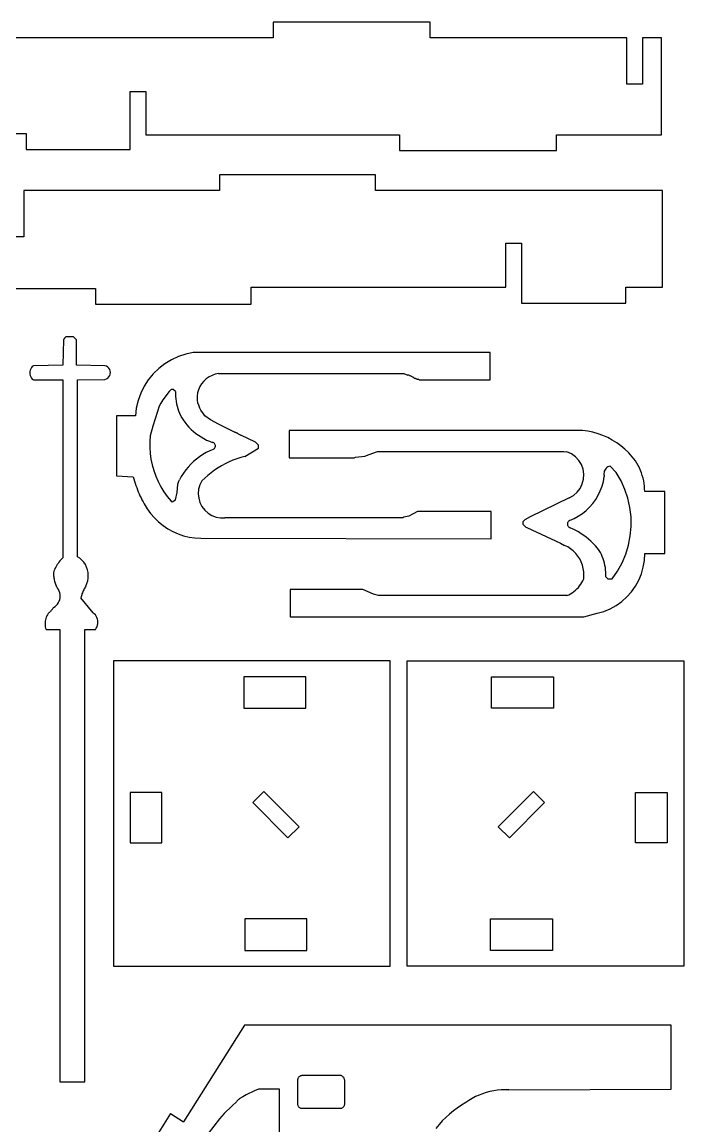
# Model space of a CAD drawing. Extents: x -3998 to 3998, y -3549 to 3549.
# Drawn here: x 122 to 751, y 2406 to 3455 of the extents above; entities that cross this region are included whole.
import ezdxf

# ---------------------------------------------------------------- set-up
doc = ezdxf.new("R2010")
doc.units = 0
doc.header["$MEASUREMENT"] = 0
doc.layers.get('0').update_dxf_attribs({"linetype": 'CONTINUOUS'})

msp = doc.modelspace()

# ---------------------------------------------------------------- linework, layer by layer
for p, q in [((360.9, 3454.7), (360.9, 3439.7)), ((509.9, 3454.7), (360.9, 3454.7)), ((509.9, 3439.7), (509.9, 3454.7)), ((360.9, 3439.7), (89.9, 3439.7)), ((696.9, 3439.7), (509.9, 3439.7)), ((696.9, 3395.7), (696.9, 3439.7)), ((711.9, 3439.7), (711.9, 3395.7)), ((729.9, 3439.7), (711.9, 3439.7)), ((729.9, 3347.7), (729.9, 3439.7)), ((224.9, 3388.7), (239.9, 3388.7)), ((224.9, 3333.7), (224.9, 3388.7)), ((239.9, 3388.7), (239.9, 3347.7)), ((711.9, 3395.7), (696.9, 3395.7)), ((89.9, 3348.7), (125.9, 3348.7)), ((125.9, 3348.7), (125.9, 3333.7)), ((239.9, 3347.7), (480.9, 3347.7)), ((480.9, 3347.7), (480.9, 3332.7)), ((629.9, 3347.7), (729.9, 3347.7)), ((629.9, 3332.7), (629.9, 3347.7)), ((125.9, 3333.7), (224.9, 3333.7)), ((480.9, 3332.7), (629.9, 3332.7)), ((457.9, 3309.7), (309.9, 3309.7)), ((309.9, 3309.7), (309.9, 3294.7)), ((457.9, 3294.7), (457.9, 3309.7)), ((309.9, 3294.7), (123.9, 3294.7)), ((123.9, 3294.7), (123.9, 3250.7)), ((730.9, 3294.7), (457.9, 3294.7)), ((730.9, 3202.7), (730.9, 3294.7)), ((123.9, 3250.7), (108.9, 3250.7)), ((581.9, 3202.7), (581.9, 3244.7)), ((581.9, 3244.7), (596.9, 3244.7)), ((596.9, 3244.7), (596.9, 3187.7)), ((90.9, 3201.7), (191.9, 3201.7)), ((191.9, 3201.7), (191.9, 3186.7)), ((339.9, 3186.7), (339.9, 3202.7)), ((339.9, 3202.7), (581.9, 3202.7)), ((695.9, 3202.7), (730.9, 3202.7)), ((695.9, 3187.7), (695.9, 3202.7)), ((191.9, 3186.7), (339.9, 3186.7)), ((596.9, 3187.7), (695.9, 3187.7)), ((161.4, 3152.7), (160.9, 3128.7)), ((161.5, 3152.9), (161.4, 3152.7)), ((161.7, 3153.2), (161.5, 3152.9)), ((161.9, 3153.5), (161.7, 3153.2)), ((162.1, 3153.8), (161.9, 3153.5)), ((162.3, 3154), (162.1, 3153.8)), ((162.5, 3154.3), (162.3, 3154)), ((162.7, 3154.5), (162.5, 3154.3)), ((162.9, 3154.8), (162.7, 3154.5)), ((163.2, 3155), (162.9, 3154.8)), ((163.4, 3155.2), (163.2, 3155)), ((163.7, 3155.5), (163.4, 3155.2)), ((163.9, 3155.7), (163.7, 3155.5)), ((170.9, 3155.7), (163.9, 3155.7)), ((173.9, 3152.7), (170.9, 3155.7)), ((173.9, 3128.7), (173.9, 3152.7)), ((270.7, 3136.9), (264.1, 3133.9)), ((277.7, 3139.2), (270.7, 3136.9)), ((284.9, 3140.7), (277.7, 3139.2)), ((566.9, 3140.7), (284.9, 3140.7)), ((566.9, 3114.7), (566.9, 3140.7)), ((131.1, 3126.4), (130.4, 3125.2)), ((131.9, 3127.4), (131.1, 3126.4)), ((132.9, 3128.2), (131.9, 3127.4)), ((160.9, 3128.7), (132.9, 3128.2)), ((200.9, 3128.2), (173.9, 3128.7)), ((202.3, 3127.7), (200.9, 3128.2)), ((203.6, 3126.9), (202.3, 3127.7)), ((204.7, 3125.9), (203.6, 3126.9)), ((205.5, 3124.6), (204.7, 3125.9)), ((252, 3125.6), (246.7, 3120.5)), ((257.8, 3130.1), (252, 3125.6)), ((264.1, 3133.9), (257.8, 3130.1)), ((129.6, 3122.8), (129.4, 3121.4)), ((129.4, 3121.4), (129.6, 3120.1)), ((129.9, 3124), (129.6, 3122.8)), ((129.6, 3120.1), (129.9, 3118.9)), ((130.4, 3125.2), (129.9, 3124)), ((129.9, 3118.9), (130.4, 3117.6)), ((130.4, 3117.6), (131, 3116.5)), ((131, 3116.5), (131.9, 3115.5)), ((131.9, 3115.5), (132.9, 3114.7)), ((174.9, 3114.7), (200.9, 3115.2)), ((200.9, 3115.2), (202.3, 3115.6)), ((202.3, 3115.6), (203.6, 3116.4)), ((203.6, 3116.4), (204.7, 3117.5)), ((204.7, 3117.5), (205.5, 3118.8)), ((206, 3123.2), (205.5, 3124.6)), ((205.5, 3118.8), (206, 3120.2)), ((206.2, 3121.7), (206, 3123.2)), ((206, 3120.2), (206.2, 3121.7)), ((246.7, 3120.5), (242.1, 3114.8)), ((297.2, 3115.7), (294.9, 3113.5)), ((299.9, 3117.5), (297.2, 3115.7)), ((302.7, 3119), (299.9, 3117.5)), ((305.8, 3120), (302.7, 3119)), ((308.9, 3120.7), (305.8, 3120)), ((308.9, 3120.7), (484.9, 3120.7)), ((484.9, 3120.7), (488.8, 3119.3)), ((489.3, 3119.2), (488.8, 3119.3)), ((489.7, 3119.1), (489.3, 3119.2)), ((490.2, 3118.9), (489.7, 3119.1)), ((490.7, 3118.7), (490.2, 3118.9)), ((491.1, 3118.6), (490.7, 3118.7)), ((491.5, 3118.4), (491.1, 3118.6)), ((492, 3118.2), (491.5, 3118.4)), ((492.4, 3117.9), (492, 3118.2)), ((492.8, 3117.7), (492.4, 3117.9)), ((493.2, 3117.4), (492.8, 3117.7)), ((493.7, 3117.2), (493.2, 3117.4)), ((494.1, 3116.9), (493.7, 3117.2)), ((494.1, 3116.9), (494.4, 3116.7)), ((494.4, 3116.7), (494.8, 3116.5)), ((494.8, 3116.5), (495.2, 3116.3)), ((495.2, 3116.3), (495.6, 3116.2)), ((495.6, 3116.2), (495.9, 3116)), ((495.9, 3116), (496.3, 3115.9)), ((496.3, 3115.9), (496.7, 3115.7)), ((496.7, 3115.7), (497.2, 3115.6)), ((497.2, 3115.6), (497.6, 3115.5)), ((497.6, 3115.5), (498, 3115.4)), ((498, 3115.4), (498.4, 3115.4)), ((498.4, 3115.4), (498.8, 3115.3)), ((498.8, 3115.3), (499.9, 3114.7)), ((132.9, 3114.7), (160.9, 3114.7)), ((160.9, 3114.7), (160.9, 2945.7)), ((174.9, 2946.7), (174.9, 3114.7)), ((238.1, 3108.6), (234.9, 3102)), ((242.1, 3114.8), (238.1, 3108.6)), ((263.9, 3105.7), (261.9, 3103.7)), ((265.9, 3105.7), (263.9, 3105.7)), ((267.9, 3103.7), (265.9, 3105.7)), ((289.9, 3105.3), (289, 3102.3)), ((291.2, 3108.3), (289.9, 3105.3)), ((292.8, 3111), (291.2, 3108.3)), ((294.9, 3113.5), (292.8, 3111)), ((499.9, 3114.7), (566.9, 3114.7)), ((232.4, 3095.1), (230.7, 3088)), ((234.9, 3102), (232.4, 3095.1)), ((255.9, 3095.7), (253.9, 3092.7)), ((261.9, 3103.7), (255.9, 3095.7)), ((267.9, 3103.7), (267.9, 3101.3)), ((267.9, 3101.3), (268, 3099)), ((268, 3099), (268.2, 3096.6)), ((268.2, 3096.6), (268.5, 3094.3)), ((268.5, 3094.3), (268.9, 3092)), ((289, 3102.3), (288.5, 3099.1)), ((288.5, 3099.1), (288.5, 3095.9)), ((288.5, 3095.9), (288.9, 3092.7)), ((230.7, 3088), (229.9, 3080.7)), ((250.7, 3084.8), (246.3, 3070.6)), ((252.3, 3089.6), (250.7, 3084.8)), ((253.9, 3092.7), (252.3, 3089.6)), ((268.9, 3092), (269.5, 3089.7)), ((269.5, 3089.7), (270.1, 3087.4)), ((270.1, 3087.4), (270.9, 3085.2)), ((270.9, 3085.2), (271.8, 3083)), ((289.7, 3091.6), (288.9, 3092.7)), ((291.2, 3087.8), (289.7, 3091.6)), ((292.1, 3085.9), (291.2, 3087.8)), ((294.7, 3082.5), (292.1, 3085.9)), ((211.9, 3080.7), (211.9, 3023.7)), ((229.9, 3080.7), (211.9, 3080.7)), ((271.8, 3083), (272.8, 3080.9)), ((272.8, 3080.9), (273.9, 3078.8)), ((273.9, 3078.8), (275.1, 3076.8)), ((275.1, 3076.8), (276.9, 3074.4)), ((276.9, 3074.4), (278.7, 3072.1)), ((295.9, 3080.7), (294.7, 3082.5)), ((301.1, 3076.9), (295.9, 3080.7)), ((308.8, 3072.5), (301.1, 3076.9)), ((246.3, 3070.6), (243.9, 3061.7)), ((278.7, 3072.1), (280.7, 3069.9)), ((280.7, 3069.9), (282.8, 3067.7)), ((282.8, 3067.7), (285, 3065.7)), ((285, 3065.7), (287.4, 3063.9)), ((287.4, 3063.9), (289.8, 3062.1)), ((324, 3065), (308.8, 3072.5)), ((324.3, 3064.9), (324, 3065)), ((324.7, 3064.8), (324.3, 3064.9)), ((325, 3064.7), (324.7, 3064.8)), ((325.3, 3064.6), (325, 3064.7)), ((325.6, 3064.5), (325.3, 3064.6)), ((325.9, 3064.4), (325.6, 3064.5)), ((326.2, 3064.2), (325.9, 3064.4)), ((326.6, 3064.1), (326.2, 3064.2)), ((326.9, 3063.9), (326.6, 3064.1)), ((327.2, 3063.8), (326.9, 3063.9)), ((327.5, 3063.6), (327.2, 3063.8)), ((327.5, 3063.6), (330.1, 3062.1)), ((375.9, 3066.7), (375.9, 3040.7)), ((654.9, 3066.7), (375.9, 3066.7)), ((659.8, 3066), (654.9, 3066.7)), ((664.7, 3065), (659.8, 3066)), ((669.5, 3063.6), (664.7, 3065)), ((674.1, 3061.9), (669.5, 3063.6)), ((243.9, 3061.7), (243.5, 3056.1)), ((243.5, 3056.1), (243.5, 3050.5)), ((289.8, 3062.1), (292.2, 3060.5)), ((292.2, 3060.5), (294.8, 3059)), ((294.8, 3059), (297.5, 3057.6)), ((297.5, 3057.6), (300.2, 3056.4)), ((300.2, 3056.4), (303, 3055.3)), ((303.7, 3055.1), (303, 3055.3)), ((304.3, 3054.8), (303.7, 3055.1)), ((304.9, 3054.3), (304.3, 3054.8)), ((305.4, 3053.7), (304.9, 3054.3)), ((305.7, 3053.1), (305.4, 3053.7)), ((305.9, 3052.3), (305.7, 3053.1)), ((305.9, 3051.6), (305.9, 3052.3)), ((343.9, 3055.7), (330.1, 3062.1)), ((346.9, 3052.7), (343.9, 3055.7)), ((346.9, 3049.7), (346.9, 3052.7)), ((678.7, 3059.9), (674.1, 3061.9)), ((683.1, 3057.6), (678.7, 3059.9)), ((687.3, 3054.9), (683.1, 3057.6)), ((691.3, 3052), (687.3, 3054.9)), ((695.1, 3048.9), (691.3, 3052)), ((243.5, 3050.5), (243.9, 3044.9)), ((243.9, 3044.9), (244.6, 3039.4)), ((290.9, 3041.7), (288, 3039.5)), ((294, 3043.8), (290.9, 3041.7)), ((297.2, 3045.6), (294, 3043.8)), ((300.5, 3047.2), (297.2, 3045.6)), ((303.9, 3048.7), (300.5, 3047.2)), ((303.9, 3048.7), (304.5, 3049.1)), ((304.5, 3049.1), (305.1, 3049.6)), ((305.1, 3049.6), (305.5, 3050.2)), ((305.5, 3050.2), (305.8, 3050.9)), ((305.8, 3050.9), (305.9, 3051.6)), ((333.8, 3042), (330, 3041)), ((333.8, 3042), (346.9, 3049.7)), ((438.9, 3041.2), (447.9, 3042.1)), ((447.9, 3042.1), (451.9, 3043.7)), ((451.9, 3043.7), (459.9, 3046.7)), ((459.9, 3046.7), (636.9, 3046.7)), ((636.9, 3046.7), (640, 3046.4)), ((644.3, 3044.4), (640, 3046.4)), ((648.1, 3041.7), (644.3, 3044.4)), ((651.3, 3038.2), (648.1, 3041.7)), ((698.7, 3045.4), (695.1, 3048.9)), ((702.1, 3041.7), (698.7, 3045.4)), ((705.1, 3037.8), (702.1, 3041.7)), ((244.6, 3039.4), (245.8, 3033.9)), ((245.8, 3033.9), (247.3, 3028.5)), ((280, 3031.9), (277.7, 3029.1)), ((282.5, 3034.6), (280, 3031.9)), ((285.2, 3037.2), (282.5, 3034.6)), ((288, 3039.5), (285.2, 3037.2)), ((311.8, 3033.1), (308.4, 3031)), ((315.3, 3035), (311.8, 3033.1)), ((318.9, 3036.7), (315.3, 3035)), ((322.5, 3038.3), (318.9, 3036.7)), ((326.2, 3039.7), (322.5, 3038.3)), ((330, 3041), (326.2, 3039.7)), ((375.9, 3040.7), (437.9, 3040.7)), ((437.9, 3040.7), (438.9, 3041.2)), ((653.7, 3034.2), (651.3, 3038.2)), ((655.3, 3029.8), (653.7, 3034.2)), ((678, 3031.4), (677.2, 3030.7)), ((678.9, 3032), (678, 3031.4)), ((679.9, 3032.4), (678.9, 3032)), ((680.9, 3032.7), (679.9, 3032.4)), ((686.9, 3026.7), (680.9, 3032.7)), ((706.5, 3035.7), (705.1, 3037.8)), ((707.7, 3033.4), (706.5, 3035.7)), ((708.9, 3031.1), (707.7, 3033.4)), ((709.9, 3028.7), (708.9, 3031.1)), ((211.9, 3023.7), (227.8, 3022.7)), ((227.8, 3022.7), (228.5, 3020.6)), ((228.5, 3020.6), (229.1, 3018.5)), ((247.3, 3028.5), (249.2, 3023.2)), ((249.2, 3023.2), (251.4, 3018.1)), ((273.5, 3023), (271.7, 3019.8)), ((275.5, 3026.1), (273.5, 3023)), ((277.7, 3029.1), (275.5, 3026.1)), ((295.8, 3021.4), (292.9, 3018.7)), ((298.8, 3024), (295.8, 3021.4)), ((301.9, 3026.5), (298.8, 3024)), ((305.1, 3028.8), (301.9, 3026.5)), ((308.4, 3031), (305.1, 3028.8)), ((656, 3025.1), (655.3, 3029.8)), ((655.7, 3020.4), (656, 3025.1)), ((674.6, 3018.2), (675.5, 3022.8)), ((675.2, 3027), (675, 3025.9)), ((675, 3025.9), (675, 3024.8)), ((675, 3024.8), (675.2, 3023.8)), ((675.5, 3028), (675.2, 3027)), ((675.2, 3023.8), (675.5, 3022.8)), ((675.9, 3029), (675.5, 3028)), ((676.5, 3029.9), (675.9, 3029)), ((677.2, 3030.7), (676.5, 3029.9)), ((691.4, 3018.9), (686.9, 3026.7)), ((710.8, 3026.3), (709.9, 3028.7)), ((711.6, 3023.9), (710.8, 3026.3)), ((712.3, 3021.4), (711.6, 3023.9)), ((712.9, 3018.9), (712.3, 3021.4)), ((229.1, 3018.5), (229.7, 3016.5)), ((229.7, 3016.5), (230.4, 3014.4)), ((230.4, 3014.4), (231.1, 3012.4)), ((231.1, 3012.4), (231.8, 3010.4)), ((231.8, 3010.4), (232.6, 3008.4)), ((251.4, 3018.1), (254, 3013.1)), ((254, 3013.1), (257, 3008.4)), ((269.5, 3007.7), (270.3, 3015.6)), ((270.3, 3015.6), (271.2, 3018.6)), ((271.2, 3018.6), (271.7, 3019.8)), ((289.9, 3010.8), (289.6, 3006.5)), ((291, 3014.9), (289.9, 3010.8)), ((292.9, 3018.7), (291, 3014.9)), ((649.6, 3007.9), (652.5, 3011.6)), ((652.5, 3011.6), (654.5, 3015.9)), ((654.5, 3015.9), (655.7, 3020.4)), ((671.7, 3009.4), (673.4, 3013.7)), ((673.4, 3013.7), (674.6, 3018.2)), ((695.1, 3010.7), (691.4, 3018.9)), ((697.9, 3002.2), (695.1, 3010.7)), ((713.3, 3016.4), (712.9, 3018.9)), ((713.6, 3013.8), (713.3, 3016.4)), ((713.8, 3011.3), (713.6, 3013.8)), ((713.9, 3008.7), (713.8, 3011.3)), ((232.6, 3008.4), (233.4, 3006.4)), ((233.4, 3006.4), (234.2, 3004.4)), ((234.2, 3004.4), (235.2, 3002.5)), ((235.2, 3002.5), (236.1, 3000.6)), ((236.1, 3000.6), (237.1, 2998.7)), ((257, 3008.4), (260.2, 3003.8)), ((260.2, 3003.8), (263.8, 2999.5)), ((264.9, 2998.7), (267.9, 3000.7)), ((267.9, 3000.7), (269.5, 3007.7)), ((289.6, 3006.5), (290, 3002.3)), ((290, 3002.3), (291.2, 2998.2)), ((642, 3002.5), (605, 2984.5)), ((642, 3002.5), (646.1, 3004.8)), ((646.1, 3004.8), (649.6, 3007.9)), ((664.6, 2997.4), (667.3, 3001.2)), ((667.3, 3001.2), (669.7, 3005.2)), ((669.7, 3005.2), (671.7, 3009.4)), ((699.8, 2993.4), (697.9, 3002.2)), ((732.9, 3008.7), (713.9, 3008.7)), ((732.9, 2949.7), (732.9, 3008.7)), ((237.1, 2998.7), (238.1, 2996.8)), ((238.1, 2996.8), (241, 2992.1)), ((241, 2992.1), (244.2, 2987.7)), ((263.8, 2999.5), (264.9, 2998.7)), ((291.2, 2998.2), (293.1, 2994.4)), ((293.1, 2994.4), (295.7, 2991)), ((295.7, 2991), (298.9, 2988.2)), ((497.9, 2989.7), (489.8, 2985.1)), ((567.9, 2989.7), (497.9, 2989.7)), ((567.9, 2963.7), (567.9, 2989.7)), ((654.6, 2987.8), (658.2, 2990.7)), ((658.2, 2990.7), (661.5, 2993.9)), ((661.5, 2993.9), (664.6, 2997.4)), ((700.9, 2984.5), (699.8, 2993.4)), ((244.2, 2987.7), (247.9, 2983.6)), ((247.9, 2983.6), (251.8, 2979.8)), ((251.8, 2979.8), (256.1, 2976.4)), ((298.9, 2988.2), (302.5, 2986)), ((302.5, 2986), (306.5, 2984.4)), ((306.5, 2984.4), (310.6, 2983.7)), ((310.6, 2983.7), (314.9, 2983.7)), ((483.9, 2983.7), (314.9, 2983.7)), ((485, 2984.3), (483.9, 2983.7)), ((489.8, 2985.1), (485, 2984.3)), ((599.9, 2981.7), (597.9, 2979.7)), ((597.9, 2979.7), (597.9, 2977.7)), ((605, 2984.5), (599.9, 2981.7)), ((640.6, 2978.8), (640.4, 2978.1)), ((640.8, 2979.5), (640.6, 2978.8)), ((641.3, 2980.1), (640.8, 2979.5)), ((641.8, 2980.7), (641.3, 2980.1)), ((642.4, 2981.1), (641.8, 2980.7)), ((642.4, 2981.1), (646.7, 2982.9)), ((646.7, 2982.9), (650.7, 2985.2)), ((650.7, 2985.2), (654.6, 2987.8)), ((701, 2975.5), (700.9, 2984.5)), ((256.1, 2976.4), (260.7, 2973.3)), ((260.7, 2973.3), (265.5, 2970.7)), ((265.5, 2970.7), (270.5, 2968.5)), ((270.5, 2968.5), (275.7, 2966.7)), ((597.9, 2977.7), (600.9, 2974.7)), ((600.9, 2974.7), (601.8, 2974.5)), ((601.8, 2974.5), (633.8, 2959.5)), ((640.4, 2978.1), (640.4, 2977.3)), ((640.4, 2977.3), (640.6, 2976.6)), ((640.6, 2976.6), (640.8, 2975.9)), ((640.8, 2975.9), (641.3, 2975.3)), ((641.3, 2975.3), (641.8, 2974.8)), ((641.8, 2974.8), (642.4, 2974.4)), ((642.4, 2974.4), (643.1, 2974.1)), ((645.8, 2972.9), (643.1, 2974.1)), ((648.4, 2971.6), (645.8, 2972.9)), ((651, 2970.2), (648.4, 2971.6)), ((653.5, 2968.6), (651, 2970.2)), ((656, 2967), (653.5, 2968.6)), ((700.2, 2966.6), (701, 2975.5)), ((275.7, 2966.7), (281, 2965.4)), ((281, 2965.4), (286.4, 2964.6)), ((286.4, 2964.6), (291.9, 2964.2)), ((291.9, 2964.2), (567.9, 2963.7)), ((633.8, 2959.5), (637.7, 2957.5)), ((658.4, 2965.2), (656, 2967)), ((660.6, 2963.3), (658.4, 2965.2)), ((662.8, 2961.4), (660.6, 2963.3)), ((665, 2959.3), (662.8, 2961.4)), ((667, 2957.2), (665, 2959.3)), ((695.8, 2949.2), (698.4, 2957.8)), ((698.4, 2957.8), (700.2, 2966.6)), ((640.7, 2956), (637.7, 2957.5)), ((643.4, 2954.2), (640.7, 2956)), ((646, 2952.2), (643.4, 2954.2)), ((648.3, 2949.9), (646, 2952.2)), ((650.3, 2947.3), (648.3, 2949.9)), ((652.1, 2944.6), (650.3, 2947.3)), ((668.9, 2954.9), (667, 2957.2)), ((670.7, 2952.6), (668.9, 2954.9)), ((671.8, 2950.7), (670.7, 2952.6)), ((672.7, 2948.7), (671.8, 2950.7)), ((673.6, 2946.8), (672.7, 2948.7)), ((692.3, 2940.9), (695.8, 2949.2)), ((713.6, 2943.2), (713.9, 2949.7)), ((713.9, 2949.7), (732.9, 2949.7)), ((154.1, 2936.8), (153.4, 2935.6)), ((154.8, 2938.1), (154.1, 2936.8)), ((155.5, 2939.3), (154.8, 2938.1)), ((156.3, 2940.4), (155.5, 2939.3)), ((157.1, 2941.6), (156.3, 2940.4)), ((158, 2942.7), (157.1, 2941.6)), ((158.9, 2943.7), (158, 2942.7)), ((159.9, 2944.7), (158.9, 2943.7)), ((160.9, 2945.7), (159.9, 2944.7)), ((177.1, 2945.2), (174.9, 2946.7)), ((179.1, 2943.4), (177.1, 2945.2)), ((180.8, 2941.4), (179.1, 2943.4)), ((182.3, 2939.2), (180.8, 2941.4)), ((183.5, 2936.8), (182.3, 2939.2)), ((184.3, 2934.3), (183.5, 2936.8)), ((653.6, 2941.7), (652.1, 2944.6)), ((654.7, 2938.6), (653.6, 2941.7)), ((655.5, 2935.4), (654.7, 2938.6)), ((674.4, 2944.7), (673.6, 2946.8)), ((675, 2942.7), (674.4, 2944.7)), ((675.6, 2940.6), (675, 2942.7)), ((676.1, 2938.5), (675.6, 2940.6)), ((676.5, 2936.3), (676.1, 2938.5)), ((688, 2933.1), (692.3, 2940.9)), ((710.7, 2930.5), (712.5, 2936.7)), ((712.5, 2936.7), (713.6, 2943.2)), ((152.4, 2933), (151.9, 2931.7)), ((151.9, 2931.7), (151.9, 2930.7)), ((151.9, 2930.7), (152, 2929.6)), ((152, 2929.6), (152, 2928.6)), ((152, 2928.6), (152.2, 2927.6)), ((152.2, 2927.6), (152.3, 2926.6)), ((152.3, 2926.6), (152.5, 2925.6)), ((152.9, 2934.3), (152.4, 2933)), ((153.4, 2935.6), (152.9, 2934.3)), ((184.9, 2931.7), (184.3, 2934.3)), ((184.6, 2923.8), (185, 2926.4)), ((185.1, 2929), (184.9, 2931.7)), ((185, 2926.4), (185.1, 2929)), ((656, 2932.2), (655.5, 2935.4)), ((655.9, 2925.7), (656.1, 2928.9)), ((656.1, 2928.9), (656, 2932.2)), ((676.7, 2934.2), (676.5, 2936.3)), ((676.9, 2932), (676.7, 2934.2)), ((676.9, 2929.9), (676.9, 2932)), ((676.9, 2927.7), (676.9, 2929.9)), ((676.9, 2927.7), (678.9, 2925.7)), ((682.9, 2925.7), (688, 2933.1)), ((708.2, 2924.4), (710.7, 2930.5)), ((152.5, 2925.6), (152.7, 2924.6)), ((152.7, 2924.6), (153, 2923.6)), ((153, 2923.6), (153.2, 2922.6)), ((153.2, 2922.6), (153.5, 2921.7)), ((153.5, 2921.7), (153.9, 2920.7)), ((153.9, 2920.7), (154.3, 2919.8)), ((154.3, 2919.8), (154.4, 2919.4)), ((154.4, 2919.4), (154.5, 2919)), ((154.5, 2919), (154.7, 2918.6)), ((154.7, 2918.6), (154.9, 2918.3)), ((154.9, 2918.3), (155.1, 2917.9)), ((155.1, 2917.9), (155.3, 2917.5)), ((155.3, 2917.5), (155.5, 2917.2)), ((155.5, 2917.2), (155.7, 2916.8)), ((155.7, 2916.8), (155.9, 2916.5)), ((155.9, 2916.5), (156.2, 2916.2)), ((156.2, 2916.2), (156.4, 2915.8)), ((156.4, 2915.8), (156.7, 2915.5)), ((181.2, 2916.1), (180.8, 2915.2)), ((181.7, 2917), (181.2, 2916.1)), ((182.2, 2917.9), (181.7, 2917)), ((182.7, 2918.8), (182.2, 2917.9)), ((182.7, 2918.8), (183.8, 2921.2)), ((183.8, 2921.2), (184.6, 2923.8)), ((376.9, 2915.7), (376.9, 2889.7)), ((445.9, 2915.7), (376.9, 2915.7)), ((456, 2911.1), (445.9, 2915.7)), ((648, 2914.8), (649.4, 2916.1)), ((649.4, 2916.1), (650.8, 2917.5)), ((650.8, 2917.5), (652, 2919)), ((652, 2919), (653.1, 2920.6)), ((653.1, 2920.6), (654.2, 2922.2)), ((654.2, 2922.2), (655.1, 2923.9)), ((655.1, 2923.9), (655.9, 2925.7)), ((678.9, 2925.7), (682.9, 2925.7)), ((701.3, 2913.4), (705.1, 2918.7)), ((705.1, 2918.7), (708.2, 2924.4)), ((157.4, 2914.1), (156.7, 2915.5)), ((158, 2912.5), (157.4, 2914.1)), ((157.5, 2904.5), (158, 2906.1)), ((158.3, 2910.9), (158, 2912.5)), ((158, 2906.1), (158.3, 2907.7)), ((158.4, 2909.3), (158.3, 2910.9)), ((158.3, 2907.7), (158.4, 2909.3)), ((178.2, 2908.7), (177.9, 2907.7)), ((189.7, 2893.5), (177.9, 2907.7)), ((178.5, 2909.6), (178.2, 2908.7)), ((178.8, 2910.6), (178.5, 2909.6)), ((179.1, 2911.5), (178.8, 2910.6)), ((179.5, 2912.5), (179.1, 2911.5)), ((179.9, 2913.4), (179.5, 2912.5)), ((180.3, 2914.3), (179.9, 2913.4)), ((180.8, 2915.2), (180.3, 2914.3)), ((460.9, 2909.7), (456, 2911.1)), ((639.9, 2909.7), (460.9, 2909.7)), ((639.9, 2909.7), (641.7, 2910.5)), ((641.7, 2910.5), (643.3, 2911.4)), ((643.3, 2911.4), (645, 2912.5)), ((645, 2912.5), (646.5, 2913.6)), ((646.5, 2913.6), (648, 2914.8)), ((692.1, 2904.2), (697, 2908.5)), ((697, 2908.5), (701.3, 2913.4)), ((148.8, 2894.5), (149.3, 2895)), ((149.3, 2895), (149.7, 2895.4)), ((149.7, 2895.4), (150.1, 2895.9)), ((150.1, 2895.9), (150.6, 2896.5)), ((150.6, 2896.5), (151, 2897)), ((151, 2897), (151.4, 2897.5)), ((151.4, 2897.5), (151.7, 2898)), ((151.7, 2898), (152.1, 2898.6)), ((152.1, 2898.6), (153.5, 2899.5)), ((153.5, 2899.5), (154.7, 2900.5)), ((154.7, 2900.5), (155.8, 2901.7)), ((155.8, 2901.7), (156.8, 2903.1)), ((156.8, 2903.1), (157.5, 2904.5)), ((668.8, 2893), (675.1, 2894.8)), ((675.1, 2894.8), (681.1, 2897.3)), ((681.1, 2897.3), (686.8, 2900.4)), ((686.8, 2900.4), (692.1, 2904.2)), ((144.1, 2885.4), (144, 2884.1)), ((144.3, 2886.7), (144.1, 2885.4)), ((144.6, 2888), (144.3, 2886.7)), ((145.1, 2889.2), (144.6, 2888)), ((145.6, 2890.4), (145.1, 2889.2)), ((146.2, 2891.6), (145.6, 2890.4)), ((146.9, 2892.7), (146.2, 2891.6)), ((146.9, 2892.7), (147.4, 2893.1)), ((147.4, 2893.1), (147.9, 2893.6)), ((147.9, 2893.6), (148.4, 2894)), ((148.4, 2894), (148.8, 2894.5)), ((190.8, 2892.5), (189.7, 2893.5)), ((191.8, 2891.4), (190.8, 2892.5)), ((192.6, 2890.2), (191.8, 2891.4)), ((193.3, 2888.9), (192.6, 2890.2)), ((193.8, 2887.5), (193.3, 2888.9)), ((194.1, 2886.1), (193.8, 2887.5)), ((194.2, 2884.6), (194.1, 2886.1)), ((194.1, 2883.1), (194.2, 2884.6)), ((376.9, 2889.7), (655.9, 2889.7)), ((655.9, 2889.7), (668.8, 2893)), ((144, 2884.1), (144, 2882.8)), ((144, 2882.8), (144, 2881.5)), ((144, 2881.5), (144.2, 2880.2)), ((144.2, 2880.2), (144.5, 2878.9)), ((144.5, 2878.9), (144.9, 2877.7)), ((144.9, 2877.7), (157.9, 2877.7)), ((157.9, 2877.7), (157.9, 2447.7)), ((181.9, 2447.7), (181.9, 2877.7)), ((181.9, 2877.7), (191.9, 2877.7)), ((191.9, 2877.7), (192.7, 2878.9)), ((192.7, 2878.9), (193.4, 2880.2)), ((193.4, 2880.2), (193.8, 2881.6)), ((193.8, 2881.6), (194.1, 2883.1)), ((471.9, 2847.7), (208.9, 2847.7)), ((208.9, 2847.7), (208.9, 2557.7)), ((471.9, 2557.7), (471.9, 2847.7)), ((488.2, 2557.7), (488.2, 2847.7)), ((488.2, 2847.7), (751.2, 2847.7)), ((751.2, 2847.7), (751.2, 2557.7)), ((332.9, 2832.7), (332.9, 2802.7)), ((391.9, 2832.7), (332.9, 2832.7)), ((391.9, 2802.7), (391.9, 2832.7)), ((568.2, 2832.7), (627.2, 2832.7)), ((568.2, 2802.7), (568.2, 2832.7)), ((627.2, 2832.7), (627.2, 2802.7)), ((332.9, 2802.7), (391.9, 2802.7)), ((627.2, 2802.7), (568.2, 2802.7)), ((254.9, 2722.7), (224.9, 2722.7)), ((224.9, 2722.7), (224.9, 2674.7)), ((254.9, 2674.7), (254.9, 2722.7)), ((341.3, 2713.1), (351.9, 2723.7)), ((385.4, 2690.2), (351.9, 2723.7)), ((574.7, 2690.2), (608.2, 2723.7)), ((618.8, 2713.1), (608.2, 2723.7)), ((705.2, 2722.7), (735.2, 2722.7)), ((705.2, 2674.7), (705.2, 2722.7)), ((735.2, 2722.7), (735.2, 2674.7)), ((341.3, 2713.1), (374.8, 2679.6)), ((618.8, 2713.1), (585.3, 2679.6)), ((374.8, 2679.6), (385.4, 2690.2)), ((574.7, 2690.2), (585.3, 2679.6)), ((224.9, 2674.7), (254.9, 2674.7)), ((735.2, 2674.7), (705.2, 2674.7)), ((333.9, 2602.7), (333.9, 2572.7)), ((392.9, 2602.7), (333.9, 2602.7)), ((392.9, 2572.7), (392.9, 2602.7)), ((567.2, 2602.7), (626.2, 2602.7)), ((567.2, 2572.7), (567.2, 2602.7)), ((626.2, 2602.7), (626.2, 2572.7)), ((333.9, 2572.7), (392.9, 2572.7)), ((626.2, 2572.7), (567.2, 2572.7)), ((208.9, 2557.7), (471.9, 2557.7)), ((751.2, 2557.7), (488.2, 2557.7)), ((333.4, 2501.7), (275.6, 2409.9)), ((738.9, 2501.7), (333.4, 2501.7)), ((738.9, 2440.7), (738.9, 2501.7)), ((157.9, 2447.7), (181.9, 2447.7)), ((384, 2449.9), (383.9, 2449.3)), ((383.9, 2449.3), (383.9, 2448.7)), ((383.9, 2448.7), (383.9, 2427.4)), ((384.1, 2450.4), (384, 2449.9)), ((384.3, 2451), (384.1, 2450.4)), ((384.6, 2451.5), (384.3, 2451)), ((384.9, 2452), (384.6, 2451.5)), ((385.3, 2452.4), (384.9, 2452)), ((385.8, 2452.8), (385.3, 2452.4)), ((386.3, 2453.1), (385.8, 2452.8)), ((386.8, 2453.4), (386.3, 2453.1)), ((387.3, 2453.6), (386.8, 2453.4)), ((387.9, 2453.7), (387.3, 2453.6)), ((425.4, 2453.7), (387.9, 2453.7)), ((425.9, 2453.4), (425.4, 2453.7)), ((426.5, 2453.1), (425.9, 2453.4)), ((426.9, 2452.7), (426.5, 2453.1)), ((427.4, 2452.2), (426.9, 2452.7)), ((427.8, 2451.8), (427.4, 2452.2)), ((428.1, 2451.2), (427.8, 2451.8)), ((428.4, 2450.7), (428.1, 2451.2)), ((428.6, 2450.1), (428.4, 2450.7)), ((428.8, 2449.5), (428.6, 2450.1)), ((428.9, 2448.9), (428.8, 2449.5)), ((428.9, 2448.3), (428.9, 2448.9)), ((428.9, 2447.7), (428.9, 2448.3)), ((428.9, 2427.4), (428.9, 2447.7)), ((331.8, 2433.5), (331.2, 2433.2)), ((335, 2435.5), (331.8, 2433.5)), ((343, 2439.3), (335, 2435.5)), ((346.9, 2440.7), (343, 2439.3)), ((366.9, 2440.7), (346.9, 2440.7)), ((366.9, 2320.7), (366.9, 2440.7)), ((553.1, 2433.7), (549.9, 2432)), ((556.4, 2435.2), (553.1, 2433.7)), ((559.8, 2436.5), (556.4, 2435.2)), ((563.3, 2437.7), (559.8, 2436.5)), ((566.8, 2438.6), (563.3, 2437.7)), ((570.4, 2439.3), (566.8, 2438.6)), ((574, 2439.9), (570.4, 2439.3)), ((577.6, 2440.2), (574, 2439.9)), ((581.3, 2440.3), (577.6, 2440.2)), ((584.9, 2440.2), (581.3, 2440.3)), ((584.9, 2440.2), (738.9, 2440.7)), ((321.8, 2424.9), (314.1, 2417.6)), ((325.8, 2428.9), (321.8, 2424.9)), ((326.2, 2429.4), (325.8, 2428.9)), ((326.7, 2429.8), (326.2, 2429.4)), ((327.1, 2430.2), (326.7, 2429.8)), ((327.6, 2430.7), (327.1, 2430.2)), ((328.1, 2431.1), (327.6, 2430.7)), ((328.6, 2431.5), (328.1, 2431.1)), ((329.1, 2431.8), (328.6, 2431.5)), ((329.6, 2432.2), (329.1, 2431.8)), ((330.1, 2432.5), (329.6, 2432.2)), ((330.7, 2432.9), (330.1, 2432.5)), ((331.2, 2433.2), (330.7, 2432.9)), ((383.9, 2427.4), (383.9, 2426.9)), ((383.9, 2426.9), (384, 2426.3)), ((384, 2426.3), (384.1, 2425.7)), ((384.1, 2425.7), (384.3, 2425.2)), ((384.3, 2425.2), (384.6, 2424.7)), ((384.6, 2424.7), (384.9, 2424.3)), ((384.9, 2424.3), (385.3, 2423.8)), ((385.3, 2423.8), (385.8, 2423.5)), ((385.8, 2423.5), (386.3, 2423.2)), ((386.3, 2423.2), (386.8, 2422.9)), ((386.8, 2422.9), (387.3, 2422.8)), ((387.3, 2422.8), (387.9, 2422.7)), ((425.4, 2422.7), (425.9, 2422.8)), ((425.9, 2422.8), (426.4, 2423.1)), ((426.4, 2423.1), (426.9, 2423.3)), ((426.9, 2423.3), (427.3, 2423.6)), ((427.3, 2423.6), (427.7, 2424)), ((427.7, 2424), (428, 2424.4)), ((428, 2424.4), (428.3, 2424.9)), ((428.3, 2424.9), (428.5, 2425.3)), ((428.5, 2425.3), (428.7, 2425.9)), ((428.7, 2425.9), (428.8, 2426.4)), ((428.8, 2426.4), (428.9, 2426.9)), ((428.9, 2426.9), (428.9, 2427.4)), ((535.8, 2422.9), (532.1, 2420.1)), ((539.8, 2425.5), (535.8, 2422.9)), ((543.8, 2428), (539.8, 2425.5)), ((546.8, 2430.1), (543.8, 2428)), ((549.9, 2432), (546.8, 2430.1)), ((263.2, 2417.7), (219.7, 2348.7)), ((263.2, 2417.7), (275.6, 2409.9)), ((309.9, 2412.7), (299.1, 2398.6)), ((314.1, 2417.6), (309.9, 2412.7)), ((387.9, 2422.7), (425.4, 2422.7)), ((524.9, 2413.9), (521.5, 2410.6)), ((528.4, 2417.1), (524.9, 2413.9)), ((532.1, 2420.1), (528.4, 2417.1)), ((518.4, 2407.1), (515.3, 2403.4)), ((521.5, 2410.6), (518.4, 2407.1))]:
    msp.add_line(p, q)

doc.saveas('drawing.dxf')
